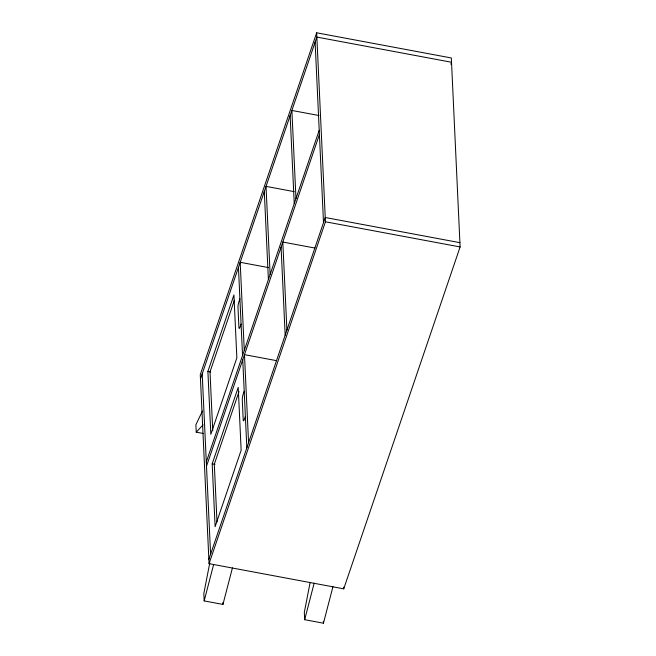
<?xml version="1.0" encoding="UTF-8"?>
<svg xmlns="http://www.w3.org/2000/svg" width="656" height="656" viewBox="0 0 656 656"><rect width="100%" height="100%" fill="white"/><g stroke="black" fill="none" stroke-linecap="round" stroke-linejoin="round"><path stroke-width="0.98" d="M209.789 562.848L203.827 593.516L204.172 600.912L222.95 604.422L232.445 567.883M310.091 582.618L304.327 612.294L304.671 619.69L323.449 623.2L332.945 586.669M204.172 600.912L213.667 564.373M304.671 619.69L314.167 583.159M316.659 32.8L200.269 374.683L209.059 563.668L343.728 588.834L460.11 246.951L451.328 57.966L316.659 32.8L325.442 221.785L209.059 563.668M200.474 378.963L316.856 37.08L451.525 62.246L450.861 64.19M207.895 371.468L233.93 294.995L236.857 357.864L210.822 434.338L207.895 371.468L210.699 371.993M234.397 300.235L210.01 371.862L212.749 430.68M239.907 298.841L238.891 301.834A3.985 0.738 -79.4 0 0 237.989 307.352L238.923 327.516A3.985 0.738 -79.4 0 0 240.063 327.032L241.08 324.039M206.304 461.931L319.218 130.249M206.501 466.219L319.415 134.537M212.191 463.825L238.226 387.352L241.146 450.221L215.111 526.694L212.191 463.825L214.996 464.341M239.022 391.616L214.307 464.218L216.997 522.02M244.204 391.189L243.179 394.19A3.985 0.738 -79.4 0 0 242.277 399.709L243.212 419.865A3.985 0.738 -79.4 0 0 244.352 419.389L245.377 416.388M208.854 559.379L325.245 217.505L459.913 242.671M202.458 411.025L195.89 424.76L196.234 432.156L203.155 433.452M196.234 432.156L203.04 424.883M319.013 115.53L291.879 110.454L295.971 198.522M294.175 191.642L266.033 186.378L270.124 274.446M325.442 221.785L460.11 246.951M314.97 248.058L282.81 242.048L286.91 330.116M268.345 267.566L240.186 262.302L244.278 350.37M276.66 360.669L244.475 354.658L248.575 442.726M343.646 587.12L343.728 588.834M315.118 42.181L323.506 222.597M323.359 621.347L323.449 623.2M290.141 115.554L294.241 203.622M281.08 247.14L285.171 335.208M264.294 191.478L268.386 279.546M238.448 267.402L242.54 355.47M242.745 359.75L246.836 447.818M222.868 602.569L222.95 604.422M202.204 373.863L210.592 554.287"/></g></svg>
